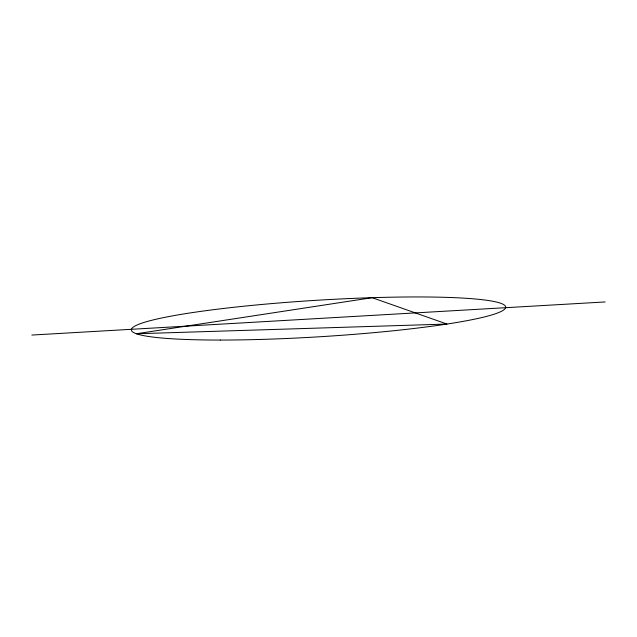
<?xml version="1.0" encoding="UTF-8"?>
<svg xmlns="http://www.w3.org/2000/svg" width="637" height="637" viewBox="0 0 637 637"><rect width="100%" height="100%" fill="white"/><g stroke="black" fill="none" stroke-linecap="round" stroke-linejoin="round"><path stroke-width="0.96" d="M31.85 335.054L605.15 301.946M372.151 297.686L136.374 333.764L446.959 324.05L372.151 297.686M220.259 340.054A187.517 18.298 -3.5 0 0 505.595 307.695A187.517 18.298 -3.5 0 0 229.638 307.751A187.517 18.298 -3.5 0 0 220.259 340.054"/></g></svg>
